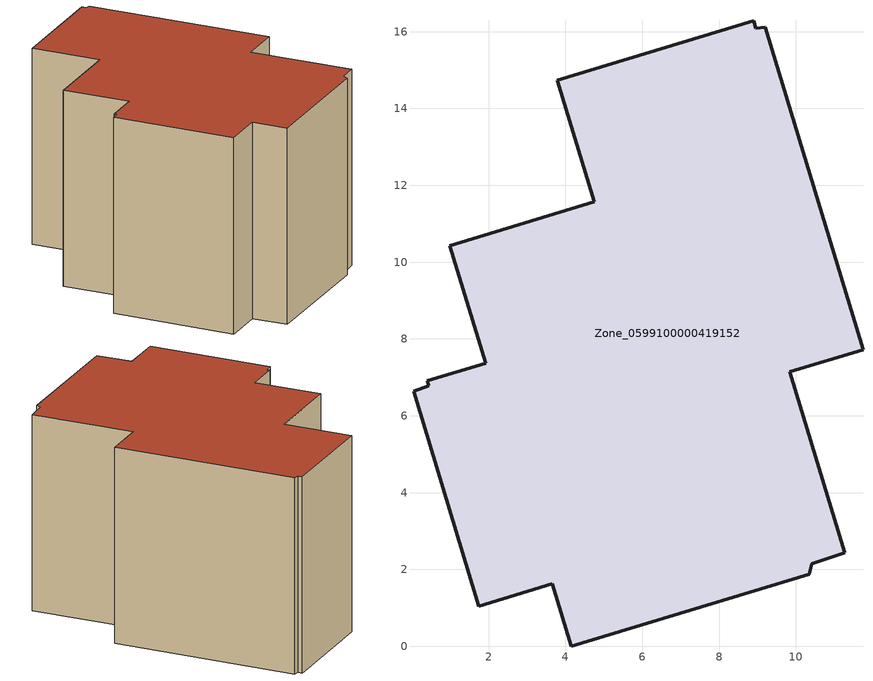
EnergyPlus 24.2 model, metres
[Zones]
Zone_0599100000419152
 floor ground (C_G): 0.99,10.43 4.74,11.57 3.78,14.73 8.9,16.28 8.96,16.09 9.2,16.12 11.74,7.71 9.84,7.14 11.27,2.43 10.41,2.14 10.34,1.88 4.15,0 3.66,1.63 1.75,1.03 0.04,6.64 0.44,6.79 0.4,6.91 1.92,7.37 z0
 wall outside (C_F): 4.74,11.57 0.99,10.43 1.92,7.37 0.4,6.91 0.44,6.79 0.04,6.64 1.75,1.03 3.66,1.63 4.15,0 10.34,1.88 10.41,2.14 11.27,2.43 9.84,7.14 11.74,7.71 9.2,16.12 8.96,16.09 8.9,16.28 3.78,14.73 4.74,11.57 z0:9.39
 roof outside (C_R): 10.41,2.14 11.27,2.43 9.84,7.14 11.74,7.71 9.2,16.12 8.96,16.09 8.9,16.28 3.78,14.73 4.74,11.57 0.99,10.43 1.92,7.37 0.4,6.91 0.44,6.79 0.04,6.64 1.75,1.03 3.66,1.63 4.15,0 10.34,1.88 z9.39
[BUILDING]
Pand.0599100000419152: North Axis=0; Terrain=City; Loads Convergence Tolerance Value=0.04; Temperature Convergence Tolerance Value=0.4; Solar Distribution=FullExterior; Maximum Number of Warmup Days=25; Minimum Number of Warmup Days=1
[Site:Location]
Rotterdam.The.Hague.AP_ZH_NLD Design_Conditions: Latitude=51.96; Longitude=4.45; Time Zone=1; Elevation=-4.5
[SITE:GROUNDTEMPERATURE:BUILDINGSURFACE]
18, 18, 18, 18, 18, 18, 18, 18, 18, 18, 18, 18
[MATERIAL] Thermal Absorptance=0.9; Solar Absorptance=0.7; Visible Absorptance=0.7
Name | Roughness | Thickness | Conductivity | Density | Specific Heat
G.D.1992-2005 | MediumSmooth | 0.15 | 0.06 | 540 | 1210
F.D.1992-2005 | Rough | 0.3 | 0.12 | 1920 | 840
R.D.1992-2005 | MediumRough | 0.2 | 0.08 | 1500 | 1000
[CONSTRUCTION]
C_G: G.D.1992-2005
C_F: F.D.1992-2005
C_R: R.D.1992-2005
[ZONE]
Zone_0599100000419152: Type=1; Multiplier=1; Ceiling Height=Autocalculate; Volume=Autocalculate; Floor Area=autocalculate; Part of Total Floor Area=Yes
[ZONEINFILTRATION:DESIGNFLOWRATE]
Infil_Zone_0599100000419152: Zone or ZoneList or Space or SpaceList=Zone_0599100000419152; Schedule=AlwaysOn; Design Flow Rate Calculation Method=Flow/Area; Flow Rate per Floor Area=0.0021; Constant Term Coefficient=1; Temperature Term Coefficient=0; Velocity Term Coefficient=0; Velocity Squared Term Coefficient=0
[HVACTEMPLATE:ZONE:IDEALLOADSAIRSYSTEM]
Zone_0599100000419152: Maximum Heating Supply Air Temperature=50; Minimum Cooling Supply Air Temperature=13; Maximum Heating Supply Air Humidity Ratio=0.0156; Minimum Cooling Supply Air Humidity Ratio=0.0077; Heating Limit=NoLimit; Cooling Limit=NoLimit; Dehumidification Control Type=ConstantSensibleHeatRatio; Cooling Sensible Heat Ratio=0.7; Dehumidification Setpoint=60; Humidification Control Type=None; Humidification Setpoint=30; Outdoor Air Method=None; Outdoor Air Flow Rate per Person=0.00944; Outdoor Air Flow Rate per Zone Floor Area=0; Outdoor Air Flow Rate per Zone=0; Demand Controlled Ventilation Type=None; Outdoor Air Economizer Type=NoEconomizer; Heat Recovery Type=None; Sensible Heat Recovery Effectiveness=0.7; Latent Heat Recovery Effectiveness=0.65
[ZONECONTROL:THERMOSTAT]
ThermostatControl_Zone_0599100000419152: Zone or ZoneList=Zone_0599100000419152; Control Type Schedule=DualSetpointControlType; Control 1=Thermostat_Zone_0599100000419152; Temperature Difference Between Cutout And Setpoint=0
[THERMOSTATSETPOINT:DUALSETPOINT]
Thermostat_Zone_0599100000419152: Heating Setpoint Temperature Schedule=HeatingSetpoint_Zone_0599100000419152; Cooling Setpoint Temperature Schedule=CoolingSetpoint_Zone_0599100000419152
[SCHEDULE:COMPACT]
HeatingSetpoint_Zone_0599100000419152: Through: 12/31, For: AllDays, Until: 24:00, 21
CoolingSetpoint_Zone_0599100000419152: Through: 12/31, For: AllDays, Until: 24:00, 24
DualSetpointControlType: Through: 12/31, For: AllDays, Until: 24:00, 4
AlwaysOn: Through: 12/31, For: AllDays, Until: 24:00, 1
